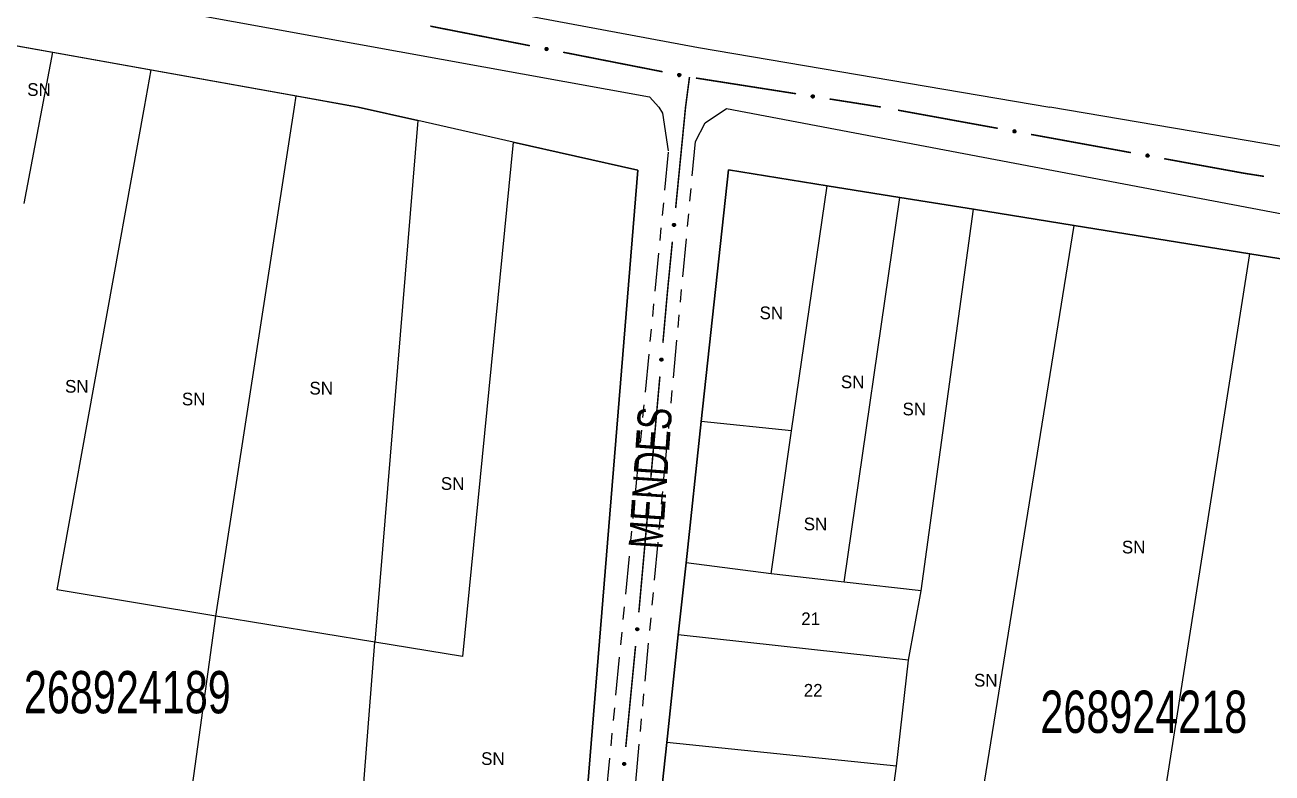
# Model space of a CAD drawing. Extents: x 209193 to 212081, y 4877574 to 4880493.
# Drawn here: x 210953.8 to 211101.3, y 4878980.5 to 4879069 of the extents above; entities that cross this region are included whole.
import ezdxf
from ezdxf.enums import TextEntityAlignment as Align

# ---------------------------------------------------------------- set-up
doc = ezdxf.new("R2010")
doc.units = 0
doc.header["$LTSCALE"] = 1.5
doc.header["$MEASUREMENT"] = 0
doc.linetypes.add('TRACO_25', pattern=[8, 3, -1, 1, -1, 1, -1])
for name, color, linetype in [('CD_MALHA_LOTES', 7, 'CONTINUOUS'), ('CD_TXT_QUADRA', 255, 'CONTINUOUS'), ('RU-QUADRA', 210, 'CONTINUOUS'), ('SV-EIXO-ROD-ESTR', 7, 'CONTINUOUS'), ('SV-EIXO-RUA-N-PAV', 6, 'CONTINUOUS'), ('SV-EST-MUNIC-PAV', 20, 'CONTINUOUS'), ('SV-RUA-NAO-PAV', 7, 'CONTINUOUS'), ('SV-TXT-RUA-N-PAV', 7, 'CONTINUOUS'), ('Th_NmrPort', 1, 'CONTINUOUS')]:
    doc.layers.add(name, color=color, linetype=linetype)
doc.styles.add('ARIAL', font='ARIAL.SHX')

msp = doc.modelspace()

# ---------------------------------------------------------------- linework, layer by layer
at = {"layer": 'CD_MALHA_LOTES', "linetype": 'Continuous', "flags": 128}
for points in [[(210949.900226, 4879067.007977), (210957.023321, 4879065.730722)], [(210957.023321, 4879065.730722), (210953.654129, 4879047.857359)], [(210957.023321, 4879065.730722), (210968.716077, 4879063.634074)], [(210957.579885, 4879002.150345), (210967.938189, 4879059.246068), (210968.716077, 4879063.634074)], [(210968.716077, 4879063.634074), (210985.850606, 4879060.561651)], [(210976.36743, 4878999.065823), (210985.647642, 4879059.245484), (210985.850606, 4879060.561651)], [(210985.850606, 4879060.561651), (210993.192094, 4879059.245236), (211000.26095, 4879057.651067)], [(211000.26095, 4879057.651067), (210995.154975, 4878995.981301)], [(211011.536321, 4879055.108246), (211000.26095, 4879057.651067)], [(211011.536321, 4879055.108246), (211005.530187, 4878994.298834)], [(211011.536321, 4879055.108246), (211026.28061, 4879051.783114)], [(211026.28061, 4879051.783114), (211017.307454, 4878941.861954)], [(211033.777445, 4879022.052509), (211036.991173, 4879051.835693)], [(211036.991173, 4879051.835693), (211048.682017, 4879049.952543)], [(211044.452787, 4879020.987677), (211048.682017, 4879049.952543)], [(211048.682017, 4879049.952543), (211057.266289, 4879048.569798)], [(211050.662453, 4879003.059771), (211057.266289, 4879048.569798)], [(211057.266289, 4879048.569798), (211065.995359, 4879047.163728)], [(211059.776639, 4879002.058212), (211065.995359, 4879047.163728)], [(211065.995359, 4879047.163728), (211077.895537, 4879045.246859)], [(211065.585681, 4878968.90661), (211077.895537, 4879045.246859)], [(211077.895537, 4879045.246859), (211098.672857, 4879041.900069)], [(211086.918887, 4878967.20396), (211098.672857, 4879041.900069)], [(211098.672857, 4879041.900069), (211129.785115, 4879036.888538)], [(211031.974966, 4879005.348053), (211033.777445, 4879022.052509)], [(211044.452787, 4879020.987677), (211033.777445, 4879022.052509)], [(211042.049045, 4879004.06133), (211044.452787, 4879020.987677)], [(211031.057703, 4878996.847321), (211031.974966, 4879005.348053)], [(211042.049045, 4879004.06133), (211031.974966, 4879005.348053)], [(211050.662453, 4879003.059771), (211042.049045, 4879004.06133)], [(211059.776639, 4879002.058212), (211050.662453, 4879003.059771)], [(210976.36743, 4878999.065823), (210957.579885, 4879002.150345)], [(211058.274301, 4878993.845429), (211059.776639, 4879002.058212)], [(210969.664203, 4878950.422549), (210976.36743, 4878999.065823)], [(210995.154975, 4878995.981301), (210976.36743, 4878999.065823)], [(211029.685996, 4878984.135041), (211031.057703, 4878996.847321)], [(211058.274301, 4878993.845429), (211031.057703, 4878996.847321)], [(210991.3127, 4878946.532722), (210995.154975, 4878995.981301)], [(211005.530187, 4878994.298834), (210995.154975, 4878995.981301)], [(211056.872118, 4878981.325941), (211058.274301, 4878993.845429)], [(211028.628155, 4878974.315029), (211029.685996, 4878984.135041)], [(211056.872118, 4878981.325941), (211029.685996, 4878984.135041)], [(211055.469936, 4878971.210196), (211056.872118, 4878981.325941)]]:
    msp.add_lwpolyline(points, dxfattribs=at)
at = {"layer": 'RU-QUADRA', "linetype": 'Continuous', "flags": 128}
msp.add_lwpolyline([(210993.192094, 4879059.245236), (210904.203617, 4879075.201916), (210901.497656, 4879059.248259), (210884.392581, 4878965.696899), (210892.84291, 4878964.225888), (210927.008109, 4878958.087045), (210937.080041, 4878956.277309), (210969.664203, 4878950.422549), (210991.3127, 4878946.532722), (211017.307454, 4878941.861954), (211026.28061, 4879051.783114), (211011.536321, 4879055.108246), (211000.26095, 4879057.651067)], close=True, dxfattribs=at)
msp.add_lwpolyline([(211129.785115, 4879036.888538), (211098.672857, 4879041.900069), (211077.895537, 4879045.246859), (211065.995359, 4879047.163728), (211057.266289, 4879048.569798), (211048.682017, 4879049.952543), (211036.991173, 4879051.835693), (211033.777445, 4879022.052509), (211031.974966, 4879005.348053), (211031.057703, 4878996.847321), (211029.685996, 4878984.135041), (211028.626397, 4878974.315218), (211027.933113, 4878967.904398), (211024.822231, 4878939.060153), (211034.517914, 4878937.441381), (211039.536317, 4878936.603519), (211044.132425, 4878935.836162), (211050.823573, 4878934.719021), (211060.064593, 4878933.176159), (211071.791646, 4878931.225828), (211082.39559, 4878929.447821), (211093.081939, 4878927.66365), (211102.712718, 4878926.055715)], dxfattribs=at)
at = {"layer": 'SV-EIXO-ROD-ESTR', "const_width": 0.18}
for points in [[(211001.731997, 4879068.816746), (211013.507538, 4879066.506633)], [(211017.432719, 4879065.736595), (211029.20826, 4879063.426481)], [(211033.138515, 4879062.68521), (211044.993718, 4879060.82667)], [(211048.945452, 4879060.207157), (211054.873054, 4879059.277888)], [(211054.873054, 4879059.277888), (211055.021279, 4879059.254651)], [(211068.854807, 4879056.733151), (211057.049317, 4879058.884992)], [(211084.595459, 4879053.86403), (211072.78997, 4879056.015871)], [(211097.949018, 4879051.430015), (211088.530622, 4879053.14675)], [(211098.3703, 4879051.363994), (211097.949018, 4879051.430015)], [(211100.346184, 4879051.054341), (211098.3703, 4879051.363994)]]:
    msp.add_lwpolyline(points, dxfattribs=at)
at = {"layer": 'SV-EIXO-ROD-ESTR'}
for points in [[(211015.350327, 4879066.257295), (211015.390531, 4879066.285146), (211015.430779, 4879066.300862), (211015.468121, 4879066.304308), (211015.501913, 4879066.298749), (211015.535843, 4879066.289168), (211015.567921, 4879066.271961), (211015.599293, 4879066.244976), (211015.627514, 4879066.204843), (211015.640904, 4879066.162554), (211015.646241, 4879066.126125), (211015.642473, 4879066.090555), (211015.632613, 4879066.05775), (211015.613637, 4879066.025021), (211015.585981, 4879065.993495), (211015.544938, 4879065.966094), (211015.505374, 4879065.950957), (211015.469168, 4879065.948572), (211015.433433, 4879065.952587), (211015.39891, 4879065.962784), (211015.367519, 4879065.979856), (211015.335828, 4879066.007759), (211015.30932, 4879066.048626), (211015.293772, 4879066.087914), (211015.29088, 4879066.124077), (211015.295624, 4879066.15917), (211015.30482, 4879066.193319), (211015.320775, 4879066.226284), (211015.350327, 4879066.257295)], [(211031.051049, 4879063.177143), (211031.091253, 4879063.204995), (211031.131501, 4879063.220711), (211031.168843, 4879063.224156), (211031.202635, 4879063.218597), (211031.236565, 4879063.209016), (211031.268642, 4879063.191809), (211031.300015, 4879063.164825), (211031.328236, 4879063.124691), (211031.341626, 4879063.082403), (211031.346963, 4879063.045974), (211031.343195, 4879063.010404), (211031.333335, 4879062.977598), (211031.314359, 4879062.944869), (211031.286703, 4879062.913343), (211031.24566, 4879062.885942), (211031.206096, 4879062.870805), (211031.16989, 4879062.868421), (211031.134154, 4879062.872435), (211031.099632, 4879062.882632), (211031.068241, 4879062.899704), (211031.03655, 4879062.927607), (211031.010041, 4879062.968475), (211030.994494, 4879063.007763), (211030.991601, 4879063.043926), (211030.996346, 4879063.079019), (211031.005542, 4879063.113167), (211031.021496, 4879063.146133), (211031.051049, 4879063.177143)], [(211046.844688, 4879060.647919), (211046.883798, 4879060.677286), (211046.923416, 4879060.694528), (211046.960599, 4879060.699398), (211046.994579, 4879060.695134), (211047.02885, 4879060.686856), (211047.061562, 4879060.670887), (211047.093942, 4879060.645121), (211047.123676, 4879060.606095), (211047.138672, 4879060.564349), (211047.145397, 4879060.528151), (211047.14299, 4879060.492463), (211047.134391, 4879060.459304), (211047.11668, 4879060.425874), (211047.090248, 4879060.393315), (211047.050282, 4879060.364366), (211047.011325, 4879060.347728), (211046.975237, 4879060.343962), (211046.939374, 4879060.346609), (211046.904486, 4879060.355479), (211046.872467, 4879060.371339), (211046.839732, 4879060.398011), (211046.811682, 4879060.437836), (211046.794645, 4879060.476501), (211046.790373, 4879060.512528), (211046.793773, 4879060.547776), (211046.801658, 4879060.582251), (211046.816341, 4879060.615802), (211046.844688, 4879060.647919)], [(211070.944, 4879056.24045), (211070.904174, 4879056.212061), (211070.86414, 4879056.195807), (211070.826848, 4879056.19186), (211070.792985, 4879056.196965), (211070.758929, 4879056.20609), (211070.726623, 4879056.222865), (211070.694892, 4879056.249426), (211070.666134, 4879056.289177), (211070.652178, 4879056.331282), (211070.646352, 4879056.367636), (211070.649643, 4879056.403253), (211070.659061, 4879056.436188), (211070.677596, 4879056.469169), (211070.704826, 4879056.501063), (211070.745498, 4879056.529013), (211070.784855, 4879056.544679), (211070.821026, 4879056.547549), (211070.856812, 4879056.544015), (211070.891469, 4879056.534283), (211070.923086, 4879056.517633), (211070.955149, 4879056.490158), (211070.982203, 4879056.44965), (211070.998277, 4879056.410575), (211071.001654, 4879056.374453), (211070.997381, 4879056.3393), (211070.988644, 4879056.305031), (211070.973134, 4879056.271855), (211070.944, 4879056.24045)], [(211086.684653, 4879053.371329), (211086.644827, 4879053.34294), (211086.604793, 4879053.326686), (211086.567501, 4879053.322739), (211086.533637, 4879053.327844), (211086.499581, 4879053.336969), (211086.467276, 4879053.353744), (211086.435544, 4879053.380304), (211086.406786, 4879053.420056), (211086.392831, 4879053.462161), (211086.387005, 4879053.498515), (211086.390295, 4879053.534132), (211086.399714, 4879053.567067), (211086.418248, 4879053.600048), (211086.445479, 4879053.631942), (211086.48615, 4879053.659892), (211086.525508, 4879053.675558), (211086.561679, 4879053.678428), (211086.597465, 4879053.674894), (211086.632121, 4879053.665162), (211086.663738, 4879053.648512), (211086.695801, 4879053.621037), (211086.722856, 4879053.580529), (211086.738929, 4879053.541453), (211086.742307, 4879053.505332), (211086.738034, 4879053.470179), (211086.729297, 4879053.43591), (211086.713786, 4879053.402734), (211086.684653, 4879053.371329)]]:
    msp.add_lwpolyline(points, close=True, dxfattribs=at)
for points in [[(211015.29088, 4879066.124077), (211015.642473, 4879066.090555)], [(211015.293772, 4879066.087914), (211015.632613, 4879066.05775)], [(211015.295583, 4879066.104573), (211015.634485, 4879066.074241)], [(211015.295624, 4879066.15917), (211015.646241, 4879066.126125)], [(211015.295718, 4879066.1407), (211015.642128, 4879066.106115)], [(211015.303483, 4879066.066869), (211015.618282, 4879066.041266)], [(211015.30415, 4879066.176591), (211015.639034, 4879066.147047)], [(211015.30482, 4879066.193319), (211015.640904, 4879066.162554)], [(211015.30932, 4879066.048626), (211015.613637, 4879066.025021)], [(211015.317412, 4879066.208752), (211015.629796, 4879066.185013)], [(211015.320775, 4879066.226284), (211015.627514, 4879066.204843)], [(211015.326636, 4879066.028954), (211015.596723, 4879066.009342)], [(211015.335828, 4879066.007759), (211015.585981, 4879065.993495)], [(211015.33603, 4879066.239863), (211015.609583, 4879066.223742)], [(211015.350327, 4879066.257295), (211015.599293, 4879066.244976)], [(211015.372843, 4879066.271576), (211015.576268, 4879066.259479)], [(211015.390531, 4879066.285146), (211015.567921, 4879066.271961)], [(211015.413436, 4879066.294204), (211015.543005, 4879066.2813)], [(211015.430779, 4879066.300862), (211015.535843, 4879066.289168)], [(211015.357535, 4879065.995082), (211015.557758, 4879065.980832)], [(211015.367519, 4879065.979856), (211015.544938, 4879065.966094)], [(211015.387596, 4879065.971108), (211015.518766, 4879065.95928)], [(211015.39891, 4879065.962784), (211015.505374, 4879065.950957)], [(211030.996346, 4879063.079019), (211031.346963, 4879063.045974)], [(211030.99644, 4879063.060549), (211031.34285, 4879063.025963)], [(211031.004871, 4879063.096439), (211031.339756, 4879063.066896)], [(211031.005542, 4879063.113167), (211031.341626, 4879063.082403)], [(211031.018134, 4879063.128601), (211031.330518, 4879063.104862)], [(211031.021496, 4879063.146133), (211031.328236, 4879063.124691)], [(211031.036752, 4879063.159711), (211031.310305, 4879063.14359)], [(211031.051049, 4879063.177143), (211031.300015, 4879063.164825)], [(211031.073565, 4879063.191424), (211031.27699, 4879063.179327)], [(211031.091253, 4879063.204995), (211031.268642, 4879063.191809)], [(211031.114158, 4879063.214053), (211031.243727, 4879063.201149)], [(211031.131501, 4879063.220711), (211031.236565, 4879063.209016)], [(211030.991601, 4879063.043926), (211031.343195, 4879063.010404)], [(211030.994494, 4879063.007763), (211031.333335, 4879062.977598)], [(211030.996305, 4879063.024421), (211031.335207, 4879062.99409)], [(211031.004204, 4879062.986718), (211031.319004, 4879062.961115)], [(211031.010041, 4879062.968475), (211031.314359, 4879062.944869)], [(211031.027358, 4879062.948803), (211031.297445, 4879062.92919)], [(211031.03655, 4879062.927607), (211031.286703, 4879062.913343)], [(211031.058257, 4879062.91493), (211031.258479, 4879062.900681)], [(211031.068241, 4879062.899704), (211031.24566, 4879062.885942)], [(211031.088317, 4879062.890956), (211031.219488, 4879062.879129)], [(211031.099632, 4879062.882632), (211031.206096, 4879062.870805)], [(211046.790373, 4879060.512528), (211047.14299, 4879060.492463)], [(211046.793773, 4879060.547776), (211047.145397, 4879060.528151)], [(211046.794573, 4879060.529323), (211047.142051, 4879060.507998)], [(211046.794645, 4879060.476501), (211047.134391, 4879060.459304)], [(211046.795818, 4879060.493217), (211047.135631, 4879060.475856)], [(211046.801627, 4879060.565509), (211047.137396, 4879060.548782)], [(211046.801658, 4879060.582251), (211047.138672, 4879060.564349)], [(211046.805152, 4879060.455843), (211047.1207, 4879060.442285)], [(211046.811682, 4879060.437836), (211047.11668, 4879060.425874)], [(211046.813651, 4879060.598154), (211047.126714, 4879060.586367)], [(211046.816341, 4879060.615802), (211047.123676, 4879060.606095)], [(211046.829738, 4879060.41884), (211047.100377, 4879060.409561)], [(211046.831067, 4879060.629954), (211047.105036, 4879060.624296)], [(211046.839732, 4879060.398011), (211047.090248, 4879060.393315)], [(211046.844688, 4879060.647919), (211047.093942, 4879060.645121)], [(211046.861908, 4879060.386173), (211047.062529, 4879060.379583)], [(211046.866641, 4879060.66305), (211047.07038, 4879060.658734)], [(211046.872467, 4879060.371339), (211047.050282, 4879060.364366)], [(211046.883798, 4879060.677286), (211047.061562, 4879060.670887)], [(211046.892863, 4879060.363365), (211047.024389, 4879060.356557)], [(211046.904486, 4879060.355479), (211047.011325, 4879060.347728)], [(211046.90634, 4879060.687212), (211047.036307, 4879060.679268)], [(211046.923416, 4879060.694528), (211047.02885, 4879060.686856)], [(211070.997381, 4879056.3393), (211070.646352, 4879056.367636)], [(211071.001654, 4879056.374453), (211070.649643, 4879056.403253)], [(211070.997039, 4879056.357767), (211070.650196, 4879056.3877)], [(211070.988644, 4879056.305031), (211070.652178, 4879056.331282)], [(211070.98909, 4879056.321767), (211070.653839, 4879056.346812)], [(211070.996689, 4879056.393893), (211070.657411, 4879056.419673)], [(211070.998277, 4879056.410575), (211070.659061, 4879056.436188)], [(211070.976261, 4879056.28943), (211070.663586, 4879056.308974)], [(211070.973134, 4879056.271855), (211070.666134, 4879056.289177)], [(211070.988284, 4879056.431487), (211070.67317, 4879056.452862)], [(211070.982203, 4879056.44965), (211070.677596, 4879056.469169)], [(211070.958062, 4879056.258072), (211070.684317, 4879056.27052)], [(211070.964624, 4879056.469088), (211070.694298, 4879056.485073)], [(211070.944, 4879056.24045), (211070.694892, 4879056.249426)], [(211070.955149, 4879056.490158), (211070.704826, 4879056.501063)], [(211070.921678, 4879056.225868), (211070.718109, 4879056.235233)], [(211070.904174, 4879056.212061), (211070.726623, 4879056.222865)], [(211070.933273, 4879056.502543), (211070.732877, 4879056.514103)], [(211070.923086, 4879056.517633), (211070.745498, 4879056.529013)], [(211070.881393, 4879056.202697), (211070.751662, 4879056.21386)], [(211070.86414, 4879056.195807), (211070.758929, 4879056.20609)], [(211070.902894, 4879056.526111), (211070.771576, 4879056.536177)], [(211070.891469, 4879056.534283), (211070.784855, 4879056.544679)], [(211086.738034, 4879053.470179), (211086.387005, 4879053.498515)], [(211086.742307, 4879053.505332), (211086.390295, 4879053.534132)], [(211086.737692, 4879053.488646), (211086.390849, 4879053.518579)], [(211086.729297, 4879053.43591), (211086.392831, 4879053.462161)], [(211086.729743, 4879053.452646), (211086.394492, 4879053.477691)], [(211086.737342, 4879053.524772), (211086.398064, 4879053.550552)], [(211086.738929, 4879053.541453), (211086.399714, 4879053.567067)], [(211086.716914, 4879053.420309), (211086.404239, 4879053.439853)], [(211086.713786, 4879053.402734), (211086.406786, 4879053.420056)], [(211086.728937, 4879053.562366), (211086.413822, 4879053.583741)], [(211086.722856, 4879053.580529), (211086.418248, 4879053.600048)], [(211086.698715, 4879053.388951), (211086.42497, 4879053.401399)], [(211086.705277, 4879053.599967), (211086.43495, 4879053.615952)], [(211086.684653, 4879053.371329), (211086.435544, 4879053.380304)], [(211086.695801, 4879053.621037), (211086.445479, 4879053.631942)], [(211086.662331, 4879053.356747), (211086.458761, 4879053.366112)], [(211086.644827, 4879053.34294), (211086.467276, 4879053.353744)], [(211086.673925, 4879053.633421), (211086.47353, 4879053.644982)], [(211086.663738, 4879053.648512), (211086.48615, 4879053.659892)], [(211086.622045, 4879053.333576), (211086.492315, 4879053.344739)], [(211086.604793, 4879053.326686), (211086.499581, 4879053.336969)], [(211086.643546, 4879053.65699), (211086.512229, 4879053.667056)], [(211086.632121, 4879053.665162), (211086.525508, 4879053.675558)]]:
    msp.add_lwpolyline(points, dxfattribs=at)
at = {"layer": 'SV-EIXO-RUA-N-PAV', "const_width": 0.18}
for points in [[(211032.38332, 4879062.803602), (211031.993605, 4879059.829022)], [(211031.917115, 4879059.245199), (211030.745867, 4879047.302495)], [(211031.993605, 4879059.829022), (211031.917115, 4879059.245199)], [(211030.355452, 4879043.321593), (211029.867432, 4879038.345467)], [(211029.867432, 4879038.345467), (211029.77136, 4879037.365862)], [(211029.77136, 4879037.365862), (211029.236372, 4879031.374002)], [(211028.880644, 4879027.389852), (211027.813461, 4879015.437399)], [(211027.457733, 4879011.453248), (211026.479482, 4879000.496834)], [(211026.422752, 4878999.861452), (211026.387852, 4878999.501047)], [(211026.479482, 4879000.496834), (211026.422752, 4878999.861452)], [(211026.002318, 4878995.51967), (211024.845717, 4878983.575538)]]:
    msp.add_lwpolyline(points, dxfattribs=at)
at = {"layer": 'SV-EIXO-RUA-N-PAV'}
for points in [[(211030.674238, 4879045.444294), (211030.705813, 4879045.406944), (211030.725313, 4879045.368387), (211030.732321, 4879045.331547), (211030.730025, 4879045.297378), (211030.723739, 4879045.262686), (211030.709684, 4879045.229107), (211030.68583, 4879045.195294), (211030.648585, 4879045.163357), (211030.607774, 4879045.145977), (211030.572024, 4879045.137174), (211030.536257, 4879045.137517), (211030.502657, 4879045.144188), (211030.468261, 4879045.159941), (211030.43423, 4879045.184449), (211030.403023, 4879045.222678), (211030.384165, 4879045.26061), (211030.378322, 4879045.296421), (211030.378894, 4879045.332377), (211030.385736, 4879045.367718), (211030.399723, 4879045.400599), (211030.424461, 4879045.434818), (211030.4626, 4879045.46512), (211030.500218, 4879045.484361), (211030.535938, 4879045.490705), (211030.571324, 4879045.489344), (211030.606196, 4879045.483462), (211030.640538, 4879045.47074), (211030.674238, 4879045.444294)], [(211029.180931, 4879029.515249), (211029.21283, 4879029.478175), (211029.232665, 4879029.439789), (211029.239993, 4879029.403011), (211029.237995, 4879029.368824), (211029.232011, 4879029.334078), (211029.21825, 4879029.300378), (211029.194691, 4879029.266359), (211029.157725, 4879029.234098), (211029.117067, 4879029.216364), (211029.081395, 4879029.20725), (211029.045626, 4879029.207281), (211029.01197, 4879029.21366), (211028.977438, 4879029.229112), (211028.943195, 4879029.253323), (211028.911655, 4879029.291278), (211028.892468, 4879029.329044), (211028.886314, 4879029.364803), (211028.886573, 4879029.400763), (211028.893107, 4879029.436162), (211028.906806, 4879029.469164), (211028.931245, 4879029.503597), (211028.969119, 4879029.534231), (211029.006568, 4879029.553798), (211029.042231, 4879029.560453), (211029.077628, 4879029.5594), (211029.11255, 4879029.553823), (211029.147002, 4879029.5414), (211029.180931, 4879029.515249)], [(211027.75802, 4879013.578645), (211027.789919, 4879013.541572), (211027.809754, 4879013.503185), (211027.817082, 4879013.466408), (211027.815084, 4879013.43222), (211027.8091, 4879013.397475), (211027.795339, 4879013.363775), (211027.77178, 4879013.329755), (211027.734814, 4879013.297495), (211027.694156, 4879013.279761), (211027.658484, 4879013.270647), (211027.622715, 4879013.270678), (211027.589059, 4879013.277056), (211027.554527, 4879013.292509), (211027.520284, 4879013.31672), (211027.488744, 4879013.354675), (211027.469557, 4879013.392441), (211027.463403, 4879013.4282), (211027.463662, 4879013.464159), (211027.470196, 4879013.499559), (211027.483895, 4879013.532561), (211027.508334, 4879013.566994), (211027.546208, 4879013.597627), (211027.583657, 4879013.617194), (211027.61932, 4879013.623849), (211027.654717, 4879013.622797), (211027.689639, 4879013.617219), (211027.724091, 4879013.604796), (211027.75802, 4879013.578645)], [(211026.318502, 4878997.64276), (211026.350123, 4878997.605449), (211026.36967, 4878997.566915), (211026.376723, 4878997.530084), (211026.374469, 4878997.495912), (211026.368225, 4878997.461212), (211026.354212, 4878997.427617), (211026.330399, 4878997.393774), (211026.293193, 4878997.361791), (211026.252403, 4878997.344362), (211026.216664, 4878997.335515), (211026.180897, 4878997.335814), (211026.147289, 4878997.342444), (211026.112873, 4878997.358154), (211026.078813, 4878997.382621), (211026.047558, 4878997.420811), (211026.028654, 4878997.45872), (211026.022767, 4878997.494524), (211026.023295, 4878997.53048), (211026.030094, 4878997.56583), (211026.04404, 4878997.598729), (211026.068736, 4878997.632978), (211026.106839, 4878997.663327), (211026.144432, 4878997.682613), (211026.180144, 4878997.689001), (211026.215532, 4878997.687684), (211026.250412, 4878997.681845), (211026.28477, 4878997.669164), (211026.318502, 4878997.64276)], [(211024.776367, 4878981.717252), (211024.807988, 4878981.67994), (211024.827535, 4878981.641407), (211024.834588, 4878981.604575), (211024.832334, 4878981.570404), (211024.82609, 4878981.535704), (211024.812077, 4878981.502108), (211024.788264, 4878981.468266), (211024.751058, 4878981.436283), (211024.710268, 4878981.418853), (211024.674529, 4878981.410007), (211024.638762, 4878981.410305), (211024.605154, 4878981.416935), (211024.570738, 4878981.432646), (211024.536678, 4878981.457113), (211024.505423, 4878981.495303), (211024.486519, 4878981.533211), (211024.480632, 4878981.569015), (211024.48116, 4878981.604972), (211024.487959, 4878981.640321), (211024.501905, 4878981.67322), (211024.526601, 4878981.707469), (211024.564704, 4878981.737818), (211024.602298, 4878981.757105), (211024.638009, 4878981.763492), (211024.673397, 4878981.762175), (211024.708277, 4878981.756336), (211024.742635, 4878981.743656), (211024.776367, 4878981.717252)]]:
    msp.add_lwpolyline(points, close=True, dxfattribs=at)
for points in [[(211030.385736, 4879045.367718), (211030.384165, 4879045.26061)], [(211030.392938, 4879045.379777), (211030.393733, 4879045.248077)], [(211030.399723, 4879045.400599), (211030.403023, 4879045.222678)], [(211030.413922, 4879045.411996), (211030.418922, 4879045.21133)], [(211030.424461, 4879045.434818), (211030.43423, 4879045.184449)], [(211030.444678, 4879045.445999), (211030.451033, 4879045.175275)], [(211030.4626, 4879045.46512), (211030.468261, 4879045.159941)], [(211030.4802, 4879045.472678), (211030.484877, 4879045.156874)], [(211030.500218, 4879045.484361), (211030.502657, 4879045.144188)], [(211030.516974, 4879045.484154), (211030.519252, 4879045.143905)], [(211030.535938, 4879045.490705), (211030.536257, 4879045.137517)], [(211030.552948, 4879045.487481), (211030.551711, 4879045.139351)], [(211030.571324, 4879045.489344), (211030.572024, 4879045.137174)], [(211030.589481, 4879045.482527), (211030.592159, 4879045.146353)], [(211030.606196, 4879045.483462), (211030.607774, 4879045.145977)], [(211030.622765, 4879045.472407), (211030.629066, 4879045.159186)], [(211030.640538, 4879045.47074), (211030.648585, 4879045.163357)], [(211030.655517, 4879045.456856), (211030.665679, 4879045.183016)], [(211030.674238, 4879045.444294), (211030.68583, 4879045.195294)], [(211030.690611, 4879045.423251), (211030.69806, 4879045.219602)], [(211030.705813, 4879045.406944), (211030.709684, 4879045.229107)], [(211030.717024, 4879045.385012), (211030.716594, 4879045.254803)], [(211030.725313, 4879045.368387), (211030.723739, 4879045.262686)], [(211028.893107, 4879029.436162), (211028.892468, 4879029.329044)], [(211028.900203, 4879029.448284), (211028.902145, 4879029.316595)], [(211028.906806, 4879029.469164), (211028.911655, 4879029.291278)], [(211028.920906, 4879029.480684), (211028.927653, 4879029.280069)], [(211028.931245, 4879029.503597), (211028.943195, 4879029.253323)], [(211028.951364, 4879029.514953), (211028.960077, 4879029.244295)], [(211028.969119, 4879029.534231), (211028.977438, 4879029.229112)], [(211028.986653, 4879029.541942), (211028.994079, 4879029.22619)], [(211029.006568, 4879029.553798), (211029.01197, 4879029.21366)], [(211029.023325, 4879029.553737), (211029.028567, 4879029.213521)], [(211029.042231, 4879029.560453), (211029.045626, 4879029.207281)], [(211029.059269, 4879029.557377), (211029.061064, 4879029.209249)], [(211029.077628, 4879029.5594), (211029.081395, 4879029.20725)], [(211029.095843, 4879029.552742), (211029.10145, 4879029.216603)], [(211029.11255, 4879029.553823), (211029.117067, 4879029.216364)], [(211029.129214, 4879029.542912), (211029.138243, 4879029.229758)], [(211029.147002, 4879029.5414), (211029.157725, 4879029.234098)], [(211029.1621, 4879029.527647), (211029.174648, 4879029.253906)], [(211029.180931, 4879029.515249), (211029.194691, 4879029.266359)], [(211029.197486, 4879029.494348), (211029.206708, 4879029.290772)], [(211029.21283, 4879029.478175), (211029.21825, 4879029.300378)], [(211029.224231, 4879029.456342), (211029.224935, 4879029.326133)], [(211029.232665, 4879029.439789), (211029.232011, 4879029.334078)], [(211027.470196, 4879013.499559), (211027.469557, 4879013.392441)], [(211027.477292, 4879013.511681), (211027.479234, 4879013.379992)], [(211027.483895, 4879013.532561), (211027.488744, 4879013.354675)], [(211027.497995, 4879013.544081), (211027.504742, 4879013.343466)], [(211027.508334, 4879013.566994), (211027.520284, 4879013.31672)], [(211027.528453, 4879013.57835), (211027.537166, 4879013.307692)], [(211027.546208, 4879013.597627), (211027.554527, 4879013.292509)], [(211027.563742, 4879013.605338), (211027.571168, 4879013.289587)], [(211027.583657, 4879013.617194), (211027.589059, 4879013.277056)], [(211027.600414, 4879013.617133), (211027.605656, 4879013.276918)], [(211027.61932, 4879013.623849), (211027.622715, 4879013.270678)], [(211027.636358, 4879013.620774), (211027.638153, 4879013.272646)], [(211027.654717, 4879013.622797), (211027.658484, 4879013.270647)], [(211027.672932, 4879013.616138), (211027.678539, 4879013.28)], [(211027.689639, 4879013.617219), (211027.694156, 4879013.279761)], [(211027.706303, 4879013.606309), (211027.715332, 4879013.293154)], [(211027.724091, 4879013.604796), (211027.734814, 4879013.297495)], [(211027.739189, 4879013.591043), (211027.751737, 4879013.317303)], [(211027.75802, 4879013.578645), (211027.77178, 4879013.329755)], [(211027.774575, 4879013.557745), (211027.783797, 4879013.354169)], [(211027.789919, 4879013.541572), (211027.795339, 4879013.363775)], [(211027.80132, 4879013.519738), (211027.802024, 4879013.38953)], [(211027.809754, 4879013.503185), (211027.8091, 4879013.397475)], [(211026.030094, 4878997.56583), (211026.028654, 4878997.45872)], [(211026.037281, 4878997.577898), (211026.038237, 4878997.446199)], [(211026.04404, 4878997.598729), (211026.047558, 4878997.420811)], [(211026.058225, 4878997.610143), (211026.063471, 4878997.409483)], [(211026.068736, 4878997.632978), (211026.078813, 4878997.382621)], [(211026.08894, 4878997.644183), (211026.095627, 4878997.373467)], [(211026.106839, 4878997.663327), (211026.112873, 4878997.358154)], [(211026.124429, 4878997.670906), (211026.129493, 4878997.355108)], [(211026.144432, 4878997.682613), (211026.147289, 4878997.342444)], [(211026.161188, 4878997.682427), (211026.163884, 4878997.342181)], [(211026.180144, 4878997.689001), (211026.180897, 4878997.335814)], [(211026.197158, 4878997.685798), (211026.196349, 4878997.337667)], [(211026.215532, 4878997.687684), (211026.216664, 4878997.335515)], [(211026.233697, 4878997.680889), (211026.236788, 4878997.344718)], [(211026.250412, 4878997.681845), (211026.252403, 4878997.344362)], [(211026.266994, 4878997.67081), (211026.273679, 4878997.357596)], [(211026.28477, 4878997.669164), (211026.293193, 4878997.361791)], [(211026.299765, 4878997.655299), (211026.310263, 4878997.381472)], [(211026.318502, 4878997.64276), (211026.330399, 4878997.393774)], [(211026.3349, 4878997.621736), (211026.342599, 4878997.418097)], [(211026.350123, 4878997.605449), (211026.354212, 4878997.427617)], [(211026.36136, 4878997.583531), (211026.36109, 4878997.453321)], [(211026.36967, 4878997.566915), (211026.368225, 4878997.461212)], [(211024.487959, 4878981.640321), (211024.486519, 4878981.533211)], [(211024.495146, 4878981.65239), (211024.496102, 4878981.52069)], [(211024.501905, 4878981.67322), (211024.505423, 4878981.495303)], [(211024.516091, 4878981.684634), (211024.521336, 4878981.483974)], [(211024.526601, 4878981.707469), (211024.536678, 4878981.457113)], [(211024.546805, 4878981.718674), (211024.553492, 4878981.447959)], [(211024.564704, 4878981.737818), (211024.570738, 4878981.432646)], [(211024.582294, 4878981.745398), (211024.587358, 4878981.429599)], [(211024.602298, 4878981.757105), (211024.605154, 4878981.416935)], [(211024.619053, 4878981.756918), (211024.62175, 4878981.416673)], [(211024.638009, 4878981.763492), (211024.638762, 4878981.410305)], [(211024.655023, 4878981.76029), (211024.654214, 4878981.412158)], [(211024.673397, 4878981.762175), (211024.674529, 4878981.410007)], [(211024.691563, 4878981.75538), (211024.694653, 4878981.419209)], [(211024.708277, 4878981.756336), (211024.710268, 4878981.418853)], [(211024.724859, 4878981.745302), (211024.731544, 4878981.432088)], [(211024.742635, 4878981.743656), (211024.751058, 4878981.436283)], [(211024.75763, 4878981.72979), (211024.768128, 4878981.455963)], [(211024.776367, 4878981.717252), (211024.788264, 4878981.468266)], [(211024.792765, 4878981.696228), (211024.800464, 4878981.492588)], [(211024.807988, 4878981.67994), (211024.812077, 4878981.502108)], [(211024.819225, 4878981.658022), (211024.818955, 4878981.527812)], [(211024.827535, 4878981.641407), (211024.82609, 4878981.535704)]]:
    msp.add_lwpolyline(points, dxfattribs=at)
at = {"layer": 'SV-EST-MUNIC-PAV', "linetype": 'Continuous'}
for points in [[(210588.471491, 4879144.029776, 8.336947), (210620.638315, 4879138.211203, 8.336947), (210759.200805, 4879114.857169, 4.949003), (210892.188243, 4879092.604031, 4.196126), (211033.44, 4879066.3, 7.318893), (211075.024019, 4879059.242538, 7.318893)], [(210587.548558, 4879136.634587, 9.616838), (210659.672111, 4879124.564959, 9.616838), (210677.049444, 4879121.910854, 6.605331), (210776.157147, 4879104.765832, 4.497277), (210874.541048, 4879088.195197, 4.120838), (211027.66, 4879060.46, 7.255512)], [(211036.75, 4879059.09, 7.382274), (211111.84, 4879044.84, 9.579477), (211164.18, 4879035.84, 10.762588)], [(211115.251105, 4879059.241212, 9.410461), (211113.31, 4879056.13, 9.410461), (211110.32, 4879054.31, 9.410461), (211104.5, 4879054.24, 9.410461), (211075.024019, 4879059.242538, 7.318893)]]:
    msp.add_polyline3d(points, dxfattribs=at)
at = {"layer": 'SV-RUA-NAO-PAV', "linetype": 'TRACO_25'}
for points in [[(211027.66, 4879060.46, 7.572416), (211028.774609, 4879059.244063, 7.572416)], [(211028.774609, 4879059.244063, 7.572416), (211029.209543, 4879058.540891, 7.572416), (211029.87, 4879053.91, 7.572416), (211019.06, 4878942.37, 8.343551), (211017.61, 4878940.04, 8.37524), (211013.74, 4878938.91, 8.438622), (210946.95, 4878950.88, 6.864663), (210855.35, 4878965.91, 4.181539), (210854.17, 4878957.67, 3.97027), (210970.91, 4878939.06, 7.276639), (211016.23, 4878931.94, 8.459748), (211018.43, 4878930.66, 8.502003), (211018.42, 4878925.65, 8.533693), (211011.05, 4878834.57, 9.241446)], [(211164.18, 4879035.84, 10.77315), (211166.07, 4879034.39, 10.77315), (211167.34, 4879030.12, 10.614698), (211158.63, 4878981.01, 11.459777), (211149.01, 4878921.78, 11.237944), (211146.77, 4878918.7, 11.19569), (211143.08, 4878917.72, 10.931602), (211139.06, 4878917.71, 10.815405), (211061.8, 4878931.15, 9.009049), (211025.37, 4878936.37, 8.744963), (211022.9, 4878938.6, 8.702708), (211022.67, 4878943.59, 8.470312), (211033.09, 4879055.17, 7.678051), (211034.23, 4879057.37, 7.678051), (211036.75, 4879059.09, 7.572416)]]:
    msp.add_polyline3d(points, dxfattribs=at)

# ---------------------------------------------------------------- texts
at = {"layer": 'CD_TXT_QUADRA', "style": 'ARIAL', "width": 0.7}
for s, p in [('268924189', (210953.654129, 4878987.568967)), ('268924218', (211073.88754, 4878985.249922))]:
    msp.add_text(s, height=5, dxfattribs=at).set_placement(p)
at = {"layer": 'SV-TXT-RUA-N-PAV', "style": 'ARIAL', "width": 0.7}
msp.add_text('MENDES', height=4, rotation=86, dxfattribs=at).set_placement((211029.158156, 4879006.908674))
at = {"layer": 'Th_NmrPort', "color": 1}
for s, p in [('SN', (210954.046478, 4879061.321939)), ('SN', (211040.674897, 4879034.917417)), ('SN', (210958.519869, 4879026.230223)), ('SN', (210987.428578, 4879026.013948)), ('SN', (211050.294978, 4879026.754924)), ('SN', (210972.342437, 4879024.730021)), ('SN', (211057.582917, 4879023.548231)), ('SN', (211002.96889, 4879014.738402)), ('SN', (211045.892665, 4879009.954364)), ('SN', (211083.527983, 4879007.223246)), ('21', (211045.601931, 4878998.745491)), ('SN', (211066.036927, 4878991.481296)), ('22', (211045.893449, 4878990.291481)), ('SN', (211007.73588, 4878982.210711))]:
    msp.add_text(s, height=1.5, dxfattribs=at).set_placement(p, align=Align.MIDDLE_LEFT)

doc.saveas('drawing.dxf')
